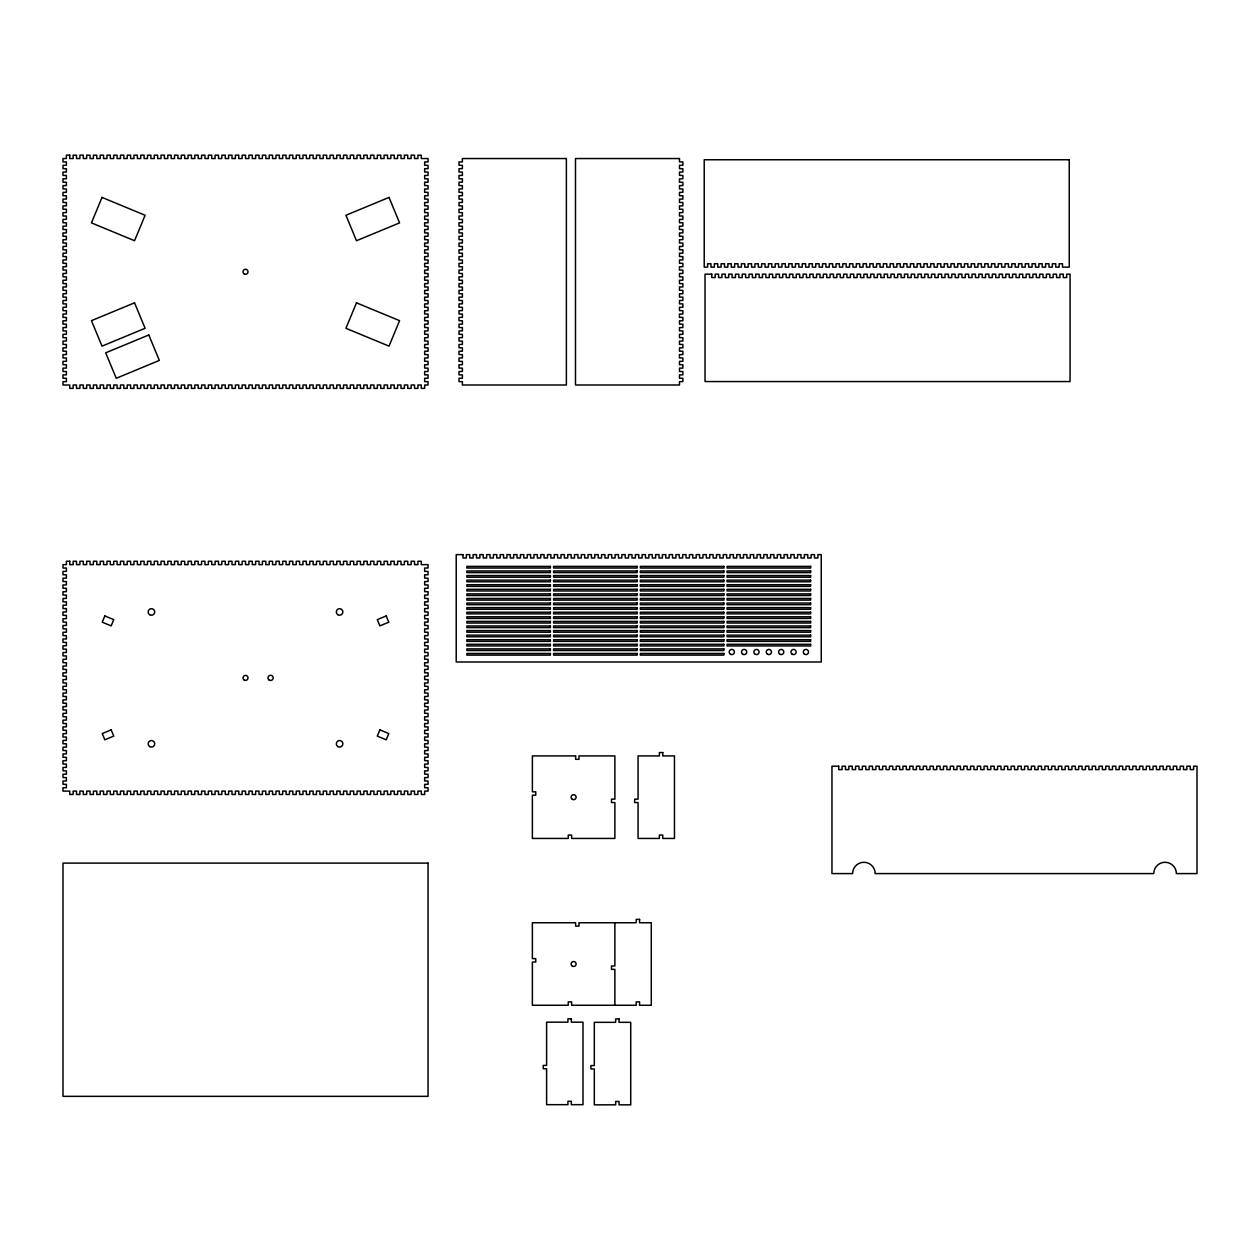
<?xml version="1.0" encoding="UTF-8"?>
<svg xmlns="http://www.w3.org/2000/svg" width="1260" height="1260" viewBox="0 0 1260 1260"><rect width="100%" height="100%" fill="white"/><g stroke="black" fill="none" stroke-linecap="round" stroke-linejoin="round"><path stroke-width="1.5" d="M614.88 922.745L614.88 965.979L611.494 965.979L611.494 969.365L614.88 969.365L614.88 1005.26M102.013 197.411L91.46 222.878L134.552 240.723L145.105 215.271L102.013 197.411M104.832 615.935L102.249 622.188L111.163 625.873L113.746 619.636L104.832 615.935M356.486 302.825L345.933 328.293L389.025 346.138L399.577 320.67L356.486 302.825M379.874 729.871L377.291 736.108L386.206 739.809L388.789 733.556L379.874 729.871M134.552 302.825L91.46 320.67L102.013 346.138L145.105 328.293L134.552 302.825M389.025 197.411L345.933 215.271L356.486 240.723L399.577 222.878L389.025 197.411M148.79 334.971L105.698 352.816L116.251 378.284L159.343 360.423L148.79 334.971M111.163 729.871L102.249 733.556L104.832 739.809L113.746 736.108L111.163 729.871M386.206 615.935L377.291 619.636L379.874 625.873L388.789 622.188L386.206 615.935M69.757 155.169L66.386 155.169L66.386 158.54L63 158.54L63 161.926L66.386 161.926L66.386 165.312L63 165.312L63 168.682L66.386 168.682L66.386 172.069L63 172.069L63 175.439L66.386 175.439L66.386 178.826L63 178.826L63 182.212L66.386 182.212L66.386 185.582L63 185.582L63 188.969L66.386 188.969L66.386 192.339L63 192.339L63 195.725L66.386 195.725L66.386 199.112L63 199.112L63 202.482L66.386 202.482L66.386 205.868L63 205.868L63 209.239L66.386 209.239L66.386 212.625L63 212.625L63 216.011L66.386 216.011L66.386 219.382L63 219.382L63 222.768L66.386 222.768L66.386 226.154L63 226.154L63 229.525L66.386 229.525L66.386 232.911L63 232.911L63 236.282L66.386 236.282L66.386 239.668L63 239.668L63 243.054L66.386 243.054L66.386 246.424L63 246.424L63 249.811L66.386 249.811L66.386 253.181L63 253.181L63 256.567L66.386 256.567L66.386 259.954L63 259.954L63 263.324L66.386 263.324L66.386 266.711L63 266.711L63 270.081L66.386 270.081L66.386 273.467L63 273.467L63 276.853L66.386 276.853L66.386 280.224L63 280.224L63 283.61L66.386 283.61L66.386 286.981L63 286.981L63 290.367L66.386 290.367L66.386 293.753L63 293.753L63 297.124L66.386 297.124L66.386 300.51L63 300.51L63 303.88L66.386 303.88L66.386 307.267L63 307.267L63 310.653L66.386 310.653L66.386 314.023L63 314.023L63 317.41L66.386 317.41L66.386 320.78L63 320.78L63 324.166L66.386 324.166L66.386 327.553L63 327.553L63 330.923L66.386 330.923L66.386 334.309L63 334.309L63 337.68L66.386 337.68L66.386 341.066L63 341.066L63 344.452L66.386 344.452L66.386 347.823L63 347.823L63 351.209L66.386 351.209L66.386 354.58L63 354.58L63 357.966L66.386 357.966L66.386 361.352L63 361.352L63 364.723L66.386 364.723L66.386 368.109L63 368.109L63 371.48L66.386 371.48L66.386 374.866L63 374.866L63 378.252L66.386 378.252L66.386 381.623L63 381.623L63 385.009L69.757 385.009L69.757 388.379L73.143 388.379L73.143 385.009L76.513 385.009L76.513 388.379L79.9 388.379L79.9 385.009L83.286 385.009L83.286 388.379L86.657 388.379L86.657 385.009L90.043 385.009L90.043 388.379L93.413 388.379L93.413 385.009L96.799 385.009L96.799 388.379L100.186 388.379L100.186 385.009L103.556 385.009L103.556 388.379L106.943 388.379L106.943 385.009L110.313 385.009L110.313 388.379L113.699 388.379L113.699 385.009L117.085 385.009L117.085 388.379L120.456 388.379L120.456 385.009L123.842 385.009L123.842 388.379L127.213 388.379L127.213 385.009L130.599 385.009L130.599 388.379L133.985 388.379L133.985 385.009L137.356 385.009L137.356 388.379L140.742 388.379L140.742 385.009L144.112 385.009L144.112 388.379L147.499 388.379L147.499 385.009L150.885 385.009L150.885 388.379L154.255 388.379L154.255 385.009L157.642 385.009L157.642 388.379L161.012 388.379L161.012 385.009L164.398 385.009L164.398 388.379L167.785 388.379L167.785 385.009L171.155 385.009L171.155 388.379L174.541 388.379L174.541 385.009L177.912 385.009L177.912 388.379L181.298 388.379L181.298 385.009L184.685 385.009L184.685 388.379L188.055 388.379L188.055 385.009L191.441 385.009L191.441 388.379L194.827 388.379L194.827 385.009L198.198 385.009L198.198 388.379L201.584 388.379L201.584 385.009L204.955 385.009L204.955 388.379L208.341 388.379L208.341 385.009L211.727 385.009L211.727 388.379L215.098 388.379L215.098 385.009L218.484 385.009L218.484 388.379L221.855 388.379L221.855 385.009L225.241 385.009L225.241 388.379L228.627 388.379L228.627 385.009L231.998 385.009L231.998 388.379L235.384 388.379L235.384 385.009L238.754 385.009L238.754 388.379L242.141 388.379L242.141 385.009L245.527 385.009L245.527 388.379L248.897 388.379L248.897 385.009L252.284 385.009L252.284 388.379L255.654 388.379L255.654 385.009L259.04 385.009L259.04 388.379L262.426 388.379L262.426 385.009L265.797 385.009L265.797 388.379L269.183 388.379L269.183 385.009L272.554 385.009L272.554 388.379L275.94 388.379L275.94 385.009L279.326 385.009L279.326 388.379L282.697 388.379L282.697 385.009L286.083 385.009L286.083 388.379L289.454 388.379L289.454 385.009L292.84 385.009L292.84 388.379L296.226 388.379L296.226 385.009L299.596 385.009L299.596 388.379L302.983 388.379L302.983 385.009L306.353 385.009L306.353 388.379L309.739 388.379L309.739 385.009L313.126 385.009L313.126 388.379L316.496 388.379L316.496 385.009L319.882 385.009L319.882 388.379L323.253 388.379L323.253 385.009L326.639 385.009L326.639 388.379L330.025 388.379L330.025 385.009L333.396 385.009L333.396 388.379L336.782 388.379L336.782 385.009L340.153 385.009L340.153 388.379L343.539 388.379L343.539 385.009L346.925 385.009L346.925 388.379L350.296 388.379L350.296 385.009L353.682 385.009L353.682 388.379L357.052 388.379L357.052 385.009L360.439 385.009L360.439 388.379L363.825 388.379L363.825 385.009L367.195 385.009L367.195 388.379L370.582 388.379L370.582 385.009L373.952 385.009L373.952 388.379L377.339 388.379L377.339 385.009L380.725 385.009L380.725 388.379L384.095 388.379L384.095 385.009L387.481 385.009L387.481 388.379L390.852 388.379L390.852 385.009L394.238 385.009L394.238 388.379L397.625 388.379L397.625 385.009L400.995 385.009L400.995 388.379L404.381 388.379L404.381 385.009L407.752 385.009L407.752 388.379L411.138 388.379L411.138 385.009L414.524 385.009L414.524 388.379L417.895 388.379L417.895 385.009L421.281 385.009L421.281 388.379L424.667 388.379L424.667 385.009L428.038 385.009L428.038 381.623L424.667 381.623L424.667 378.252L428.038 378.252L428.038 374.866L424.667 374.866L424.667 371.48L428.038 371.48L428.038 368.109L424.667 368.109L424.667 364.723L428.038 364.723L428.038 361.352L424.667 361.352L424.667 357.966L428.038 357.966L428.038 354.58L424.667 354.58L424.667 351.209L428.038 351.209L428.038 347.823L424.667 347.823L424.667 344.452L428.038 344.452L428.038 341.066L424.667 341.066L424.667 337.68L428.038 337.68L428.038 334.309L424.667 334.309L424.667 330.923L428.038 330.923L428.038 327.553L424.667 327.553L424.667 324.166L428.038 324.166L428.038 320.78L424.667 320.78L424.667 317.41L428.038 317.41L428.038 314.023L424.667 314.023L424.667 310.653L428.038 310.653L428.038 307.267L424.667 307.267L424.667 303.88L428.038 303.88L428.038 300.51L424.667 300.51L424.667 297.124L428.038 297.124L428.038 293.753L424.667 293.753L424.667 290.367L428.038 290.367L428.038 286.981L424.667 286.981L424.667 283.61L428.038 283.61L428.038 280.224L424.667 280.224L424.667 276.853L428.038 276.853L428.038 273.467L424.667 273.467L424.667 270.081L428.038 270.081L428.038 266.711L424.667 266.711L424.667 263.324L428.038 263.324L428.038 259.954L424.667 259.954L424.667 256.567L428.038 256.567L428.038 253.181L424.667 253.181L424.667 249.811L428.038 249.811L428.038 246.424L424.667 246.424L424.667 243.054L428.038 243.054L428.038 239.668L424.667 239.668L424.667 236.282L428.038 236.282L428.038 232.911L424.667 232.911L424.667 229.525L428.038 229.525L428.038 226.154L424.667 226.154L424.667 222.768L428.038 222.768L428.038 219.382L424.667 219.382L424.667 216.011L428.038 216.011L428.038 212.625L424.667 212.625L424.667 209.239L428.038 209.239L428.038 205.868L424.667 205.868L424.667 202.482L428.038 202.482L428.038 199.112L424.667 199.112L424.667 195.725L428.038 195.725L428.038 192.339L424.667 192.339L424.667 188.969L428.038 188.969L428.038 185.582L424.667 185.582L424.667 182.212L428.038 182.212L428.038 178.826L424.667 178.826L424.667 175.439L428.038 175.439L428.038 172.069L424.667 172.069L424.667 168.682L428.038 168.682L428.038 165.312L424.667 165.312L424.667 161.926L428.038 161.926L428.038 158.54L421.281 158.54L421.281 155.169L417.895 155.169L417.895 158.54L414.524 158.54L414.524 155.169L411.138 155.169L411.138 158.54L407.752 158.54L407.752 155.169L404.381 155.169L404.381 158.54L400.995 158.54L400.995 155.169L397.625 155.169L397.625 158.54L394.238 158.54L394.238 155.169L390.852 155.169L390.852 158.54L387.481 158.54L387.481 155.169L384.095 155.169L384.095 158.54L380.725 158.54L380.725 155.169L377.339 155.169L377.339 158.54L373.952 158.54L373.952 155.169L370.582 155.169L370.582 158.54L367.195 158.54L367.195 155.169L363.825 155.169L363.825 158.54L360.439 158.54L360.439 155.169L357.052 155.169L357.052 158.54L353.682 158.54L353.682 155.169L350.296 155.169L350.296 158.54L346.925 158.54L346.925 155.169L343.539 155.169L343.539 158.54L340.153 158.54L340.153 155.169L336.782 155.169L336.782 158.54L333.396 158.54L333.396 155.169L330.025 155.169L330.025 158.54L326.639 158.54L326.639 155.169L323.253 155.169L323.253 158.54L319.882 158.54L319.882 155.169L316.496 155.169L316.496 158.54L313.126 158.54L313.126 155.169L309.739 155.169L309.739 158.54L306.353 158.54L306.353 155.169L302.983 155.169L302.983 158.54L299.596 158.54L299.596 155.169L296.226 155.169L296.226 158.54L292.84 158.54L292.84 155.169L289.454 155.169L289.454 158.54L286.083 158.54L286.083 155.169L282.697 155.169L282.697 158.54L279.326 158.54L279.326 155.169L275.94 155.169L275.94 158.54L272.554 158.54L272.554 155.169L269.183 155.169L269.183 158.54L265.797 158.54L265.797 155.169L262.426 155.169L262.426 158.54L259.04 158.54L259.04 155.169L255.654 155.169L255.654 158.54L252.284 158.54L252.284 155.169L248.897 155.169L248.897 158.54L245.527 158.54L245.527 155.169L242.141 155.169L242.141 158.54L238.754 158.54L238.754 155.169L235.384 155.169L235.384 158.54L231.998 158.54L231.998 155.169L228.627 155.169L228.627 158.54L225.241 158.54L225.241 155.169L221.855 155.169L221.855 158.54L218.484 158.54L218.484 155.169L215.098 155.169L215.098 158.54L211.727 158.54L211.727 155.169L208.341 155.169L208.341 158.54L204.955 158.54L204.955 155.169L201.584 155.169L201.584 158.54L198.198 158.54L198.198 155.169L194.827 155.169L194.827 158.54L191.441 158.54L191.441 155.169L188.055 155.169L188.055 158.54L184.685 158.54L184.685 155.169L181.298 155.169L181.298 158.54L177.912 158.54L177.912 155.169L174.541 155.169L174.541 158.54L171.155 158.54L171.155 155.169L167.785 155.169L167.785 158.54L164.398 158.54L164.398 155.169L161.012 155.169L161.012 158.54L157.642 158.54L157.642 155.169L154.255 155.169L154.255 158.54L150.885 158.54L150.885 155.169L147.499 155.169L147.499 158.54L144.112 158.54L144.112 155.169L140.742 155.169L140.742 158.54L137.356 158.54L137.356 155.169L133.985 155.169L133.985 158.54L130.599 158.54L130.599 155.169L127.213 155.169L127.213 158.54L123.842 158.54L123.842 155.169L120.456 155.169L120.456 158.54L117.085 158.54L117.085 155.169L113.699 155.169L113.699 158.54L110.313 158.54L110.313 155.169L106.943 155.169L106.943 158.54L103.556 158.54L103.556 155.169L100.186 155.169L100.186 158.54L96.799 158.54L96.799 155.169L93.413 155.169L93.413 158.54L90.043 158.54L90.043 155.169L86.657 155.169L86.657 158.54L83.286 158.54L83.286 155.169L79.9 155.169L79.9 158.54L76.513 158.54L76.513 155.169L73.143 155.169L73.143 158.54L69.757 158.54L69.757 155.169M566.386 158.54L462.388 158.54L462.388 161.926L459.002 161.926L459.002 165.312L462.388 165.312L462.388 168.682L459.002 168.682L459.002 172.069L462.388 172.069L462.388 175.439L459.002 175.439L459.002 178.826L462.388 178.826L462.388 182.212L459.002 182.212L459.002 185.582L462.388 185.582L462.388 188.969L459.002 188.969L459.002 192.339L462.388 192.339L462.388 195.725L459.002 195.725L459.002 199.112L462.388 199.112L462.388 202.482L459.002 202.482L459.002 205.868L462.388 205.868L462.388 209.239L459.002 209.239L459.002 212.625L462.388 212.625L462.388 216.011L459.002 216.011L459.002 219.382L462.388 219.382L462.388 222.768L459.002 222.768L459.002 226.154L462.388 226.154L462.388 229.525L459.002 229.525L459.002 232.911L462.388 232.911L462.388 236.282L459.002 236.282L459.002 239.668L462.388 239.668L462.388 243.054L459.002 243.054L459.002 246.424L462.388 246.424L462.388 249.811L459.002 249.811L459.002 253.181L462.388 253.181L462.388 256.567L459.002 256.567L459.002 259.954L462.388 259.954L462.388 263.324L459.002 263.324L459.002 266.711L462.388 266.711L462.388 270.081L459.002 270.081L459.002 273.467L462.388 273.467L462.388 276.853L459.002 276.853L459.002 280.224L462.388 280.224L462.388 283.61L459.002 283.61L459.002 286.981L462.388 286.981L462.388 290.367L459.002 290.367L459.002 293.753L462.388 293.753L462.388 297.124L459.002 297.124L459.002 300.51L462.388 300.51L462.388 303.88L459.002 303.88L459.002 307.267L462.388 307.267L462.388 310.653L459.002 310.653L459.002 314.023L462.388 314.023L462.388 317.41L459.002 317.41L459.002 320.78L462.388 320.78L462.388 324.166L459.002 324.166L459.002 327.553L462.388 327.553L462.388 330.923L459.002 330.923L459.002 334.309L462.388 334.309L462.388 337.68L459.002 337.68L459.002 341.066L462.388 341.066L462.388 344.452L459.002 344.452L459.002 347.823L462.388 347.823L462.388 351.209L459.002 351.209L459.002 354.58L462.388 354.58L462.388 357.966L459.002 357.966L459.002 361.352L462.388 361.352L462.388 364.723L459.002 364.723L459.002 368.109L462.388 368.109L462.388 371.48L459.002 371.48L459.002 374.866L462.388 374.866L462.388 378.252L459.002 378.252L459.002 381.623L462.388 381.623L462.388 385.009L566.386 385.009L566.386 158.54M679.486 158.54L575.489 158.54L575.489 385.009L679.486 385.009L679.486 381.623L682.873 381.623L682.873 378.252L679.486 378.252L679.486 374.866L682.873 374.866L682.873 371.48L679.486 371.48L679.486 368.109L682.873 368.109L682.873 364.723L679.486 364.723L679.486 361.352L682.873 361.352L682.873 357.966L679.486 357.966L679.486 354.58L682.873 354.58L682.873 351.209L679.486 351.209L679.486 347.823L682.873 347.823L682.873 344.452L679.486 344.452L679.486 341.066L682.873 341.066L682.873 337.68L679.486 337.68L679.486 334.309L682.873 334.309L682.873 330.923L679.486 330.923L679.486 327.553L682.873 327.553L682.873 324.166L679.486 324.166L679.486 320.78L682.873 320.78L682.873 317.41L679.486 317.41L679.486 314.023L682.873 314.023L682.873 310.653L679.486 310.653L679.486 307.267L682.873 307.267L682.873 303.88L679.486 303.88L679.486 300.51L682.873 300.51L682.873 297.124L679.486 297.124L679.486 293.753L682.873 293.753L682.873 290.367L679.486 290.367L679.486 286.981L682.873 286.981L682.873 283.61L679.486 283.61L679.486 280.224L682.873 280.224L682.873 276.853L679.486 276.853L679.486 273.467L682.873 273.467L682.873 270.081L679.486 270.081L679.486 266.711L682.873 266.711L682.873 263.324L679.486 263.324L679.486 259.954L682.873 259.954L682.873 256.567L679.486 256.567L679.486 253.181L682.873 253.181L682.873 249.811L679.486 249.811L679.486 246.424L682.873 246.424L682.873 243.054L679.486 243.054L679.486 239.668L682.873 239.668L682.873 236.282L679.486 236.282L679.486 232.911L682.873 232.911L682.873 229.525L679.486 229.525L679.486 226.154L682.873 226.154L682.873 222.768L679.486 222.768L679.486 219.382L682.873 219.382L682.873 216.011L679.486 216.011L679.486 212.625L682.873 212.625L682.873 209.239L679.486 209.239L679.486 205.868L682.873 205.868L682.873 202.482L679.486 202.482L679.486 199.112L682.873 199.112L682.873 195.725L679.486 195.725L679.486 192.339L682.873 192.339L682.873 188.969L679.486 188.969L679.486 185.582L682.873 185.582L682.873 182.212L679.486 182.212L679.486 178.826L682.873 178.826L682.873 175.439L679.486 175.439L679.486 172.069L682.873 172.069L682.873 168.682L679.486 168.682L679.486 165.312L682.873 165.312L682.873 161.926L679.486 161.926L679.486 158.54M1069.252 159.752L704.214 159.752L704.214 267.136L707.6 267.136L707.6 263.75L710.971 263.75L710.971 267.136L714.357 267.136L714.357 263.75L717.743 263.75L717.743 267.136L721.114 267.136L721.114 263.75L724.5 263.75L724.5 267.136L727.87 267.136L727.87 263.75L731.257 263.75L731.257 267.136L734.643 267.136L734.643 263.75L738.013 263.75L738.013 267.136L741.4 267.136L741.4 263.75L744.77 263.75L744.77 267.136L748.156 267.136L748.156 263.75L751.543 263.75L751.543 267.136L754.913 267.136L754.913 263.75L758.299 263.75L758.299 267.136L761.67 267.136L761.67 263.75L765.056 263.75L765.056 267.136L768.442 267.136L768.442 263.75L771.813 263.75L771.813 267.136L775.199 267.136L775.199 263.75L778.57 263.75L778.57 267.136L781.956 267.136L781.956 263.75L785.342 263.75L785.342 267.136L788.713 267.136L788.713 263.75L792.099 263.75L792.099 267.136L795.469 267.136L795.469 263.75L798.856 263.75L798.856 267.136L802.242 267.136L802.242 263.75L805.612 263.75L805.612 267.136L808.999 267.136L808.999 263.75L812.369 263.75L812.369 267.136L815.756 267.136L815.756 263.75L819.142 263.75L819.142 267.136L822.512 267.136L822.512 263.75L825.899 263.75L825.899 267.136L829.285 267.136L829.285 263.75L832.655 263.75L832.655 267.136L836.042 267.136L836.042 263.75L839.412 263.75L839.412 267.136L842.798 267.136L842.798 263.75L846.184 263.75L846.184 267.136L849.555 267.136L849.555 263.75L852.941 263.75L852.941 267.136L856.312 267.136L856.312 263.75L859.698 263.75L859.698 267.136L863.084 267.136L863.084 263.75L866.455 263.75L866.455 267.136L869.841 267.136L869.841 263.75L873.211 263.75L873.211 267.136L876.598 267.136L876.598 263.75L879.984 263.75L879.984 267.136L883.355 267.136L883.355 263.75L886.741 263.75L886.741 267.136L890.111 267.136L890.111 263.75L893.497 263.75L893.497 267.136L896.884 267.136L896.884 263.75L900.254 263.75L900.254 267.136L903.64 267.136L903.64 263.75L907.011 263.75L907.011 267.136L910.397 267.136L910.397 263.75L913.783 263.75L913.783 267.136L917.154 267.136L917.154 263.75L920.54 263.75L920.54 267.136L923.911 267.136L923.911 263.75L927.297 263.75L927.297 267.136L930.683 267.136L930.683 263.75L934.054 263.75L934.054 267.136L937.44 267.136L937.44 263.75L940.811 263.75L940.811 267.136L944.197 267.136L944.197 263.75L947.583 263.75L947.583 267.136L950.953 267.136L950.953 263.75L954.34 263.75L954.34 267.136L957.71 267.136L957.71 263.75L961.096 263.75L961.096 267.136L964.483 267.136L964.483 263.75L967.853 263.75L967.853 267.136L971.239 267.136L971.239 263.75L974.61 263.75L974.61 267.136L977.996 267.136L977.996 263.75L981.383 263.75L981.383 267.136L984.753 267.136L984.753 263.75L988.139 263.75L988.139 267.136L991.51 267.136L991.51 263.75L994.896 263.75L994.896 267.136L998.282 267.136L998.282 263.75L1001.653 263.75L1001.653 267.136L1005.039 267.136L1005.039 263.75L1008.409 263.75L1008.409 267.136L1011.796 267.136L1011.796 263.75L1015.182 263.75L1015.182 267.136L1018.553 267.136L1018.553 263.75L1021.939 263.75L1021.939 267.136L1025.309 267.136L1025.309 263.75L1028.696 263.75L1028.696 267.136L1032.082 267.136L1032.082 263.75L1035.452 263.75L1035.452 267.136L1038.839 267.136L1038.839 263.75L1042.209 263.75L1042.209 267.136L1045.595 267.136L1045.595 263.75L1048.981 263.75L1048.981 267.136L1052.352 267.136L1052.352 263.75L1055.738 263.75L1055.738 267.136L1059.109 267.136L1059.109 263.75L1062.495 263.75L1062.495 267.136L1069.252 267.136L1069.252 159.752M711.79 274.176L705.033 274.176L705.033 381.559L1070.071 381.559L1070.071 274.176L1066.7 274.176L1066.7 277.562L1063.314 277.562L1063.314 274.176L1059.928 274.176L1059.928 277.562L1056.557 277.562L1056.557 274.176L1053.171 274.176L1053.171 277.562L1049.8 277.562L1049.8 274.176L1046.414 274.176L1046.414 277.562L1043.028 277.562L1043.028 274.176L1039.658 274.176L1039.658 277.562L1036.271 277.562L1036.271 274.176L1032.901 274.176L1032.901 277.562L1029.514 277.562L1029.514 274.176L1026.128 274.176L1026.128 277.562L1022.758 277.562L1022.758 274.176L1019.371 274.176L1019.371 277.562L1016.001 277.562L1016.001 274.176L1012.615 274.176L1012.615 277.562L1009.228 277.562L1009.228 274.176L1005.858 274.176L1005.858 277.562L1002.472 277.562L1002.472 274.176L999.101 274.176L999.101 277.562L995.715 277.562L995.715 274.176L992.329 274.176L992.329 277.562L988.958 277.562L988.958 274.176L985.572 274.176L985.572 277.562L982.202 277.562L982.202 274.176L978.815 274.176L978.815 277.562L975.429 277.562L975.429 274.176L972.058 274.176L972.058 277.562L968.672 277.562L968.672 274.176L965.302 274.176L965.302 277.562L961.915 277.562L961.915 274.176L958.529 274.176L958.529 277.562L955.159 277.562L955.159 274.176L951.772 274.176L951.772 277.562L948.402 277.562L948.402 274.176L945.016 274.176L945.016 277.562L941.63 277.562L941.63 274.176L938.259 274.176L938.259 277.562L934.873 277.562L934.873 274.176L931.502 274.176L931.502 277.562L928.116 277.562L928.116 274.176L924.73 274.176L924.73 277.562L921.359 277.562L921.359 274.176L917.973 274.176L917.973 277.562L914.603 277.562L914.603 274.176L911.216 274.176L911.216 277.562L907.83 277.562L907.83 274.176L904.459 274.176L904.459 277.562L901.073 277.562L901.073 274.176L897.703 274.176L897.703 277.562L894.317 277.562L894.317 274.176L890.93 274.176L890.93 277.562L887.56 277.562L887.56 274.176L884.173 274.176L884.173 277.562L880.803 277.562L880.803 274.176L877.417 274.176L877.417 277.562L874.031 277.562L874.031 274.176L870.66 274.176L870.66 277.562L867.274 277.562L867.274 274.176L863.887 274.176L863.887 277.562L860.517 277.562L860.517 274.176L857.131 274.176L857.131 277.562L853.76 277.562L853.76 274.176L850.374 274.176L850.374 277.562L846.988 277.562L846.988 274.176L843.617 274.176L843.617 277.562L840.231 277.562L840.231 274.176L836.861 274.176L836.861 277.562L833.474 277.562L833.474 274.176L830.088 274.176L830.088 277.562L826.717 277.562L826.717 274.176L823.331 274.176L823.331 277.562L819.961 277.562L819.961 274.176L816.575 274.176L816.575 277.562L813.188 277.562L813.188 274.176L809.818 274.176L809.818 277.562L806.431 277.562L806.431 274.176L803.061 274.176L803.061 277.562L799.675 277.562L799.675 274.176L796.288 274.176L796.288 277.562L792.918 277.562L792.918 274.176L789.532 274.176L789.532 277.562L786.161 277.562L786.161 274.176L782.775 274.176L782.775 277.562L779.389 277.562L779.389 274.176L776.018 274.176L776.018 277.562L772.632 277.562L772.632 274.176L769.261 274.176L769.261 277.562L765.875 277.562L765.875 274.176L762.489 274.176L762.489 277.562L759.119 277.562L759.119 274.176L755.732 274.176L755.732 277.562L752.362 277.562L752.362 274.176L748.976 274.176L748.976 277.562L745.589 277.562L745.589 274.176L742.219 274.176L742.219 277.562L738.832 277.562L738.832 274.176L735.462 274.176L735.462 277.562L732.076 277.562L732.076 274.176L728.69 274.176L728.69 277.562L725.319 277.562L725.319 274.176L721.933 274.176L721.933 277.562L718.562 277.562L718.562 274.176L715.176 274.176L715.176 277.562L711.79 277.562L711.79 274.176M462.971 554.62L456.215 554.62L456.215 661.988L821.252 661.988L821.252 554.62L817.882 554.62L817.882 557.991L814.495 557.991L814.495 554.62L811.125 554.62L811.125 557.991L807.739 557.991L807.739 554.62L804.352 554.62L804.352 557.991L800.982 557.991L800.982 554.62L797.596 554.62L797.596 557.991L794.225 557.991L794.225 554.62L790.839 554.62L790.839 557.991L787.453 557.991L787.453 554.62L784.082 554.62L784.082 557.991L780.696 557.991L780.696 554.62L777.326 554.62L777.326 557.991L773.939 557.991L773.939 554.62L770.553 554.62L770.553 557.991L767.183 557.991L767.183 554.62L763.796 554.62L763.796 557.991L760.426 557.991L760.426 554.62L757.039 554.62L757.039 557.991L753.653 557.991L753.653 554.62L750.283 554.62L750.283 557.991L746.897 557.991L746.897 554.62L743.51 554.62L743.51 557.991L740.14 557.991L740.14 554.62L736.753 554.62L736.753 557.991L733.383 557.991L733.383 554.62L729.997 554.62L729.997 557.991L726.61 557.991L726.61 554.62L723.24 554.62L723.24 557.991L719.854 557.991L719.854 554.62L716.483 554.62L716.483 557.991L713.097 557.991L713.097 554.62L709.711 554.62L709.711 557.991L706.34 557.991L706.34 554.62L702.954 554.62L702.954 557.991L699.583 557.991L699.583 554.62L696.197 554.62L696.197 557.991L692.811 557.991L692.811 554.62L689.441 554.62L689.441 557.991L686.054 557.991L686.054 554.62L682.684 554.62L682.684 557.991L679.298 557.991L679.298 554.62L675.911 554.62L675.911 557.991L672.541 557.991L672.541 554.62L669.154 554.62L669.154 557.991L665.784 557.991L665.784 554.62L662.398 554.62L662.398 557.991L659.011 557.991L659.011 554.62L655.641 554.62L655.641 557.991L652.255 557.991L652.255 554.62L648.884 554.62L648.884 557.991L645.498 557.991L645.498 554.62L642.112 554.62L642.112 557.991L638.741 557.991L638.741 554.62L635.355 554.62L635.355 557.991L631.984 557.991L631.984 554.62L628.598 554.62L628.598 557.991L625.212 557.991L625.212 554.62L621.841 554.62L621.841 557.991L618.455 557.991L618.455 554.62L615.085 554.62L615.085 557.991L611.698 557.991L611.698 554.62L608.312 554.62L608.312 557.991L604.942 557.991L604.942 554.62L601.555 554.62L601.555 557.991L598.185 557.991L598.185 554.62L594.799 554.62L594.799 557.991L591.413 557.991L591.413 554.62L588.042 554.62L588.042 557.991L584.656 557.991L584.656 554.62L581.285 554.62L581.285 557.991L577.899 557.991L577.899 554.62L574.513 554.62L574.513 557.991L571.142 557.991L571.142 554.62L567.756 554.62L567.756 557.991L564.385 557.991L564.385 554.62L560.999 554.62L560.999 557.991L557.613 557.991L557.613 554.62L554.242 554.62L554.242 557.991L550.856 557.991L550.856 554.62L547.486 554.62L547.486 557.991L544.099 557.991L544.099 554.62L540.713 554.62L540.713 557.991L537.343 557.991L537.343 554.62L533.957 554.62L533.957 557.991L530.586 557.991L530.586 554.62L527.2 554.62L527.2 557.991L523.813 557.991L523.813 554.62L520.443 554.62L520.443 557.991L517.057 557.991L517.057 554.62L513.67 554.62L513.67 557.991L510.3 557.991L510.3 554.62L506.914 554.62L506.914 557.991L503.543 557.991L503.543 554.62L500.157 554.62L500.157 557.991L496.771 557.991L496.771 554.62L493.4 554.62L493.4 557.991L490.014 557.991L490.014 554.62L486.644 554.62L486.644 557.991L483.257 557.991L483.257 554.62L479.871 554.62L479.871 557.991L476.501 557.991L476.501 554.62L473.114 554.62L473.114 557.991L469.744 557.991L469.744 554.62L466.358 554.62L466.358 557.991L462.971 557.991L462.971 554.62M69.757 561.267L66.386 561.267L66.386 564.637L63 564.637L63 568.024L66.386 568.024L66.386 571.394L63 571.394L63 574.78L66.386 574.78L66.386 578.167L63 578.167L63 581.537L66.386 581.537L66.386 584.923L63 584.923L63 588.294L66.386 588.294L66.386 591.68L63 591.68L63 595.067L66.386 595.067L66.386 598.437L63 598.437L63 601.823L66.386 601.823L66.386 605.209L63 605.209L63 608.58L66.386 608.58L66.386 611.966L63 611.966L63 615.337L66.386 615.337L66.386 618.723L63 618.723L63 622.109L66.386 622.109L66.386 625.48L63 625.48L63 628.866L66.386 628.866L66.386 632.236L63 632.236L63 635.623L66.386 635.623L66.386 639.009L63 639.009L63 642.38L66.386 642.38L66.386 645.766L63 645.766L63 649.136L66.386 649.136L66.386 652.523L63 652.523L63 655.909L66.386 655.909L66.386 659.279L63 659.279L63 662.665L66.386 662.665L66.386 666.036L63 666.036L63 669.422L66.386 669.422L66.386 672.808L63 672.808L63 676.179L66.386 676.179L66.386 679.565L63 679.565L63 682.936L66.386 682.936L66.386 686.322L63 686.322L63 689.708L66.386 689.708L66.386 693.079L63 693.079L63 696.465L66.386 696.465L66.386 699.835L63 699.835L63 703.222L66.386 703.222L66.386 706.608L63 706.608L63 709.978L66.386 709.978L66.386 713.365L63 713.365L63 716.735L66.386 716.735L66.386 720.121L63 720.121L63 723.508L66.386 723.508L66.386 726.878L63 726.878L63 730.264L66.386 730.264L66.386 733.635L63 733.635L63 737.021L66.386 737.021L66.386 740.408L63 740.408L63 743.778L66.386 743.778L66.386 747.164L63 747.164L63 750.535L66.386 750.535L66.386 753.921L63 753.921L63 757.307L66.386 757.307L66.386 760.678L63 760.678L63 764.064L66.386 764.064L66.386 767.434L63 767.434L63 770.821L66.386 770.821L66.386 774.207L63 774.207L63 777.577L66.386 777.577L66.386 780.964L63 780.964L63 784.334L66.386 784.334L66.386 787.72L63 787.72L63 791.107L69.757 791.107L69.757 794.477L73.143 794.477L73.143 791.107L76.513 791.107L76.513 794.477L79.9 794.477L79.9 791.107L83.286 791.107L83.286 794.477L86.657 794.477L86.657 791.107L90.043 791.107L90.043 794.477L93.413 794.477L93.413 791.107L96.799 791.107L96.799 794.477L100.186 794.477L100.186 791.107L103.556 791.107L103.556 794.477L106.943 794.477L106.943 791.107L110.313 791.107L110.313 794.477L113.699 794.477L113.699 791.107L117.085 791.107L117.085 794.477L120.456 794.477L120.456 791.107L123.842 791.107L123.842 794.477L127.213 794.477L127.213 791.107L130.599 791.107L130.599 794.477L133.985 794.477L133.985 791.107L137.356 791.107L137.356 794.477L140.742 794.477L140.742 791.107L144.112 791.107L144.112 794.477L147.499 794.477L147.499 791.107L150.885 791.107L150.885 794.477L154.255 794.477L154.255 791.107L157.642 791.107L157.642 794.477L161.012 794.477L161.012 791.107L164.398 791.107L164.398 794.477L167.785 794.477L167.785 791.107L171.155 791.107L171.155 794.477L174.541 794.477L174.541 791.107L177.912 791.107L177.912 794.477L181.298 794.477L181.298 791.107L184.685 791.107L184.685 794.477L188.055 794.477L188.055 791.107L191.441 791.107L191.441 794.477L194.827 794.477L194.827 791.107L198.198 791.107L198.198 794.477L201.584 794.477L201.584 791.107L204.955 791.107L204.955 794.477L208.341 794.477L208.341 791.107L211.727 791.107L211.727 794.477L215.098 794.477L215.098 791.107L218.484 791.107L218.484 794.477L221.855 794.477L221.855 791.107L225.241 791.107L225.241 794.477L228.627 794.477L228.627 791.107L231.998 791.107L231.998 794.477L235.384 794.477L235.384 791.107L238.754 791.107L238.754 794.477L242.141 794.477L242.141 791.107L245.527 791.107L245.527 794.477L248.897 794.477L248.897 791.107L252.284 791.107L252.284 794.477L255.654 794.477L255.654 791.107L259.04 791.107L259.04 794.477L262.426 794.477L262.426 791.107L265.797 791.107L265.797 794.477L269.183 794.477L269.183 791.107L272.554 791.107L272.554 794.477L275.94 794.477L275.94 791.107L279.326 791.107L279.326 794.477L282.697 794.477L282.697 791.107L286.083 791.107L286.083 794.477L289.454 794.477L289.454 791.107L292.84 791.107L292.84 794.477L296.226 794.477L296.226 791.107L299.596 791.107L299.596 794.477L302.983 794.477L302.983 791.107L306.353 791.107L306.353 794.477L309.739 794.477L309.739 791.107L313.126 791.107L313.126 794.477L316.496 794.477L316.496 791.107L319.882 791.107L319.882 794.477L323.253 794.477L323.253 791.107L326.639 791.107L326.639 794.477L330.025 794.477L330.025 791.107L333.396 791.107L333.396 794.477L336.782 794.477L336.782 791.107L340.153 791.107L340.153 794.477L343.539 794.477L343.539 791.107L346.925 791.107L346.925 794.477L350.296 794.477L350.296 791.107L353.682 791.107L353.682 794.477L357.052 794.477L357.052 791.107L360.439 791.107L360.439 794.477L363.825 794.477L363.825 791.107L367.195 791.107L367.195 794.477L370.582 794.477L370.582 791.107L373.952 791.107L373.952 794.477L377.339 794.477L377.339 791.107L380.725 791.107L380.725 794.477L384.095 794.477L384.095 791.107L387.481 791.107L387.481 794.477L390.852 794.477L390.852 791.107L394.238 791.107L394.238 794.477L397.625 794.477L397.625 791.107L400.995 791.107L400.995 794.477L404.381 794.477L404.381 791.107L407.752 791.107L407.752 794.477L411.138 794.477L411.138 791.107L414.524 791.107L414.524 794.477L417.895 794.477L417.895 791.107L421.281 791.107L421.281 794.477L424.667 794.477L424.667 791.107L428.038 791.107L428.038 787.72L424.667 787.72L424.667 784.334L428.038 784.334L428.038 780.964L424.667 780.964L424.667 777.577L428.038 777.577L428.038 774.207L424.667 774.207L424.667 770.821L428.038 770.821L428.038 767.434L424.667 767.434L424.667 764.064L428.038 764.064L428.038 760.678L424.667 760.678L424.667 757.307L428.038 757.307L428.038 753.921L424.667 753.921L424.667 750.535L428.038 750.535L428.038 747.164L424.667 747.164L424.667 743.778L428.038 743.778L428.038 740.408L424.667 740.408L424.667 737.021L428.038 737.021L428.038 733.635L424.667 733.635L424.667 730.264L428.038 730.264L428.038 726.878L424.667 726.878L424.667 723.508L428.038 723.508L428.038 720.121L424.667 720.121L424.667 716.735L428.038 716.735L428.038 713.365L424.667 713.365L424.667 709.978L428.038 709.978L428.038 706.608L424.667 706.608L424.667 703.222L428.038 703.222L428.038 699.835L424.667 699.835L424.667 696.465L428.038 696.465L428.038 693.079L424.667 693.079L424.667 689.708L428.038 689.708L428.038 686.322L424.667 686.322L424.667 682.936L428.038 682.936L428.038 679.565L424.667 679.565L424.667 676.179L428.038 676.179L428.038 672.808L424.667 672.808L424.667 669.422L428.038 669.422L428.038 666.036L424.667 666.036L424.667 662.665L428.038 662.665L428.038 659.279L424.667 659.279L424.667 655.909L428.038 655.909L428.038 652.523L424.667 652.523L424.667 649.136L428.038 649.136L428.038 645.766L424.667 645.766L424.667 642.38L428.038 642.38L428.038 639.009L424.667 639.009L424.667 635.623L428.038 635.623L428.038 632.236L424.667 632.236L424.667 628.866L428.038 628.866L428.038 625.48L424.667 625.48L424.667 622.109L428.038 622.109L428.038 618.723L424.667 618.723L424.667 615.337L428.038 615.337L428.038 611.966L424.667 611.966L424.667 608.58L428.038 608.58L428.038 605.209L424.667 605.209L424.667 601.823L428.038 601.823L428.038 598.437L424.667 598.437L424.667 595.067L428.038 595.067L428.038 591.68L424.667 591.68L424.667 588.294L428.038 588.294L428.038 584.923L424.667 584.923L424.667 581.537L428.038 581.537L428.038 578.167L424.667 578.167L424.667 574.78L428.038 574.78L428.038 571.394L424.667 571.394L424.667 568.024L428.038 568.024L428.038 564.637L421.281 564.637L421.281 561.267L417.895 561.267L417.895 564.637L414.524 564.637L414.524 561.267L411.138 561.267L411.138 564.637L407.752 564.637L407.752 561.267L404.381 561.267L404.381 564.637L400.995 564.637L400.995 561.267L397.625 561.267L397.625 564.637L394.238 564.637L394.238 561.267L390.852 561.267L390.852 564.637L387.481 564.637L387.481 561.267L384.095 561.267L384.095 564.637L380.725 564.637L380.725 561.267L377.339 561.267L377.339 564.637L373.952 564.637L373.952 561.267L370.582 561.267L370.582 564.637L367.195 564.637L367.195 561.267L363.825 561.267L363.825 564.637L360.439 564.637L360.439 561.267L357.052 561.267L357.052 564.637L353.682 564.637L353.682 561.267L350.296 561.267L350.296 564.637L346.925 564.637L346.925 561.267L343.539 561.267L343.539 564.637L340.153 564.637L340.153 561.267L336.782 561.267L336.782 564.637L333.396 564.637L333.396 561.267L330.025 561.267L330.025 564.637L326.639 564.637L326.639 561.267L323.253 561.267L323.253 564.637L319.882 564.637L319.882 561.267L316.496 561.267L316.496 564.637L313.126 564.637L313.126 561.267L309.739 561.267L309.739 564.637L306.353 564.637L306.353 561.267L302.983 561.267L302.983 564.637L299.596 564.637L299.596 561.267L296.226 561.267L296.226 564.637L292.84 564.637L292.84 561.267L289.454 561.267L289.454 564.637L286.083 564.637L286.083 561.267L282.697 561.267L282.697 564.637L279.326 564.637L279.326 561.267L275.94 561.267L275.94 564.637L272.554 564.637L272.554 561.267L269.183 561.267L269.183 564.637L265.797 564.637L265.797 561.267L262.426 561.267L262.426 564.637L259.04 564.637L259.04 561.267L255.654 561.267L255.654 564.637L252.284 564.637L252.284 561.267L248.897 561.267L248.897 564.637L245.527 564.637L245.527 561.267L242.141 561.267L242.141 564.637L238.754 564.637L238.754 561.267L235.384 561.267L235.384 564.637L231.998 564.637L231.998 561.267L228.627 561.267L228.627 564.637L225.241 564.637L225.241 561.267L221.855 561.267L221.855 564.637L218.484 564.637L218.484 561.267L215.098 561.267L215.098 564.637L211.727 564.637L211.727 561.267L208.341 561.267L208.341 564.637L204.955 564.637L204.955 561.267L201.584 561.267L201.584 564.637L198.198 564.637L198.198 561.267L194.827 561.267L194.827 564.637L191.441 564.637L191.441 561.267L188.055 561.267L188.055 564.637L184.685 564.637L184.685 561.267L181.298 561.267L181.298 564.637L177.912 564.637L177.912 561.267L174.541 561.267L174.541 564.637L171.155 564.637L171.155 561.267L167.785 561.267L167.785 564.637L164.398 564.637L164.398 561.267L161.012 561.267L161.012 564.637L157.642 564.637L157.642 561.267L154.255 561.267L154.255 564.637L150.885 564.637L150.885 561.267L147.499 561.267L147.499 564.637L144.112 564.637L144.112 561.267L140.742 561.267L140.742 564.637L137.356 564.637L137.356 561.267L133.985 561.267L133.985 564.637L130.599 564.637L130.599 561.267L127.213 561.267L127.213 564.637L123.842 564.637L123.842 561.267L120.456 561.267L120.456 564.637L117.085 564.637L117.085 561.267L113.699 561.267L113.699 564.637L110.313 564.637L110.313 561.267L106.943 561.267L106.943 564.637L103.556 564.637L103.556 561.267L100.186 561.267L100.186 564.637L96.799 564.637L96.799 561.267L93.413 561.267L93.413 564.637L90.043 564.637L90.043 561.267L86.657 561.267L86.657 564.637L83.286 564.637L83.286 561.267L79.9 561.267L79.9 564.637L76.513 564.637L76.513 561.267L73.143 561.267L73.143 564.637L69.757 564.637L69.757 561.267M550.399 566.386L466.862 566.386L466.862 568.039L550.399 568.039L550.399 566.386M637.135 566.386L553.597 566.386L553.597 568.039L637.135 568.039L637.135 566.386M723.886 566.386L640.332 566.386L640.332 568.039L723.886 568.039L723.886 566.386M810.621 566.386L727.067 566.386L727.067 568.039L810.621 568.039L810.621 566.386M550.399 570.969L466.862 570.969L466.862 572.623L550.399 572.623L550.399 570.969M637.135 570.969L553.597 570.969L553.597 572.623L637.135 572.623L637.135 570.969M723.886 570.969L640.332 570.969L640.332 572.623L723.886 572.623L723.886 570.969M810.621 570.969L727.067 570.969L727.067 572.623L810.621 572.623L810.621 570.969M550.399 575.552L466.862 575.552L466.862 577.206L550.399 577.206L550.399 575.552M637.135 575.552L553.597 575.552L553.597 577.206L637.135 577.206L637.135 575.552M723.886 575.552L640.332 575.552L640.332 577.206L723.886 577.206L723.886 575.552M810.621 575.552L727.067 575.552L727.067 577.206L810.621 577.206L810.621 575.552M550.399 580.135L466.862 580.135L466.862 581.789L550.399 581.789L550.399 580.135M637.135 580.135L553.597 580.135L553.597 581.789L637.135 581.789L637.135 580.135M723.886 580.135L640.332 580.135L640.332 581.789L723.886 581.789L723.886 580.135M810.621 580.135L727.067 580.135L727.067 581.789L810.621 581.789L810.621 580.135M550.399 584.719L466.862 584.719L466.862 586.372L550.399 586.372L550.399 584.719M637.135 584.719L553.597 584.719L553.597 586.372L637.135 586.372L637.135 584.719M723.886 584.719L640.332 584.719L640.332 586.372L723.886 586.372L723.886 584.719M810.621 584.719L727.067 584.719L727.067 586.372L810.621 586.372L810.621 584.719M550.399 589.302L466.862 589.302L466.862 590.956L550.399 590.956L550.399 589.302M637.135 589.302L553.597 589.302L553.597 590.956L637.135 590.956L637.135 589.302M723.886 589.302L640.332 589.302L640.332 590.956L723.886 590.956L723.886 589.302M810.621 589.302L727.067 589.302L727.067 590.956L810.621 590.956L810.621 589.302M550.399 593.885L466.862 593.885L466.862 595.539L550.399 595.539L550.399 593.885M637.135 593.885L553.597 593.885L553.597 595.539L637.135 595.539L637.135 593.885M723.886 593.885L640.332 593.885L640.332 595.539L723.886 595.539L723.886 593.885M810.621 593.885L727.067 593.885L727.067 595.539L810.621 595.539L810.621 593.885M550.399 598.469L466.862 598.469L466.862 600.122L550.399 600.122L550.399 598.469M637.135 598.469L553.597 598.469L553.597 600.122L637.135 600.122L637.135 598.469M723.886 598.469L640.332 598.469L640.332 600.122L723.886 600.122L723.886 598.469M810.621 598.469L727.067 598.469L727.067 600.122L810.621 600.122L810.621 598.469M550.399 603.052L466.862 603.052L466.862 604.706L550.399 604.706L550.399 603.052M637.135 603.052L553.597 603.052L553.597 604.706L637.135 604.706L637.135 603.052M723.886 603.052L640.332 603.052L640.332 604.706L723.886 604.706L723.886 603.052M810.621 603.052L727.067 603.052L727.067 604.706L810.621 604.706L810.621 603.052M550.399 607.635L466.862 607.635L466.862 609.289L550.399 609.289L550.399 607.635M637.135 607.635L553.597 607.635L553.597 609.289L637.135 609.289L637.135 607.635M723.886 607.635L640.332 607.635L640.332 609.289L723.886 609.289L723.886 607.635M810.621 607.635L727.067 607.635L727.067 609.289L810.621 609.289L810.621 607.635M550.399 612.218L466.862 612.218L466.862 613.872L550.399 613.872L550.399 612.218M637.135 612.218L553.597 612.218L553.597 613.872L637.135 613.872L637.135 612.218M723.886 612.218L640.332 612.218L640.332 613.872L723.886 613.872L723.886 612.218M810.621 612.218L727.067 612.218L727.067 613.872L810.621 613.872L810.621 612.218M550.399 616.802L466.862 616.802L466.862 618.455L550.399 618.455L550.399 616.802M637.135 616.802L553.597 616.802L553.597 618.455L637.135 618.455L637.135 616.802M723.886 616.802L640.332 616.802L640.332 618.455L723.886 618.455L723.886 616.802M810.621 616.802L727.067 616.802L727.067 618.455L810.621 618.455L810.621 616.802M550.399 621.385L466.862 621.385L466.862 623.038L550.399 623.038L550.399 621.385M637.135 621.385L553.597 621.385L553.597 623.038L637.135 623.038L637.135 621.385M723.886 621.385L640.332 621.385L640.332 623.038L723.886 623.038L723.886 621.385M810.621 621.385L727.067 621.385L727.067 623.038L810.621 623.038L810.621 621.385M550.399 625.968L466.862 625.968L466.862 627.622L550.399 627.622L550.399 625.968M637.135 625.968L553.597 625.968L553.597 627.622L637.135 627.622L637.135 625.968M723.886 625.968L640.332 625.968L640.332 627.622L723.886 627.622L723.886 625.968M810.621 625.968L727.067 625.968L727.067 627.622L810.621 627.622L810.621 625.968M550.399 630.551L466.862 630.551L466.862 632.205L550.399 632.205L550.399 630.551M637.135 630.551L553.597 630.551L553.597 632.205L637.135 632.205L637.135 630.551M723.886 630.551L640.332 630.551L640.332 632.205L723.886 632.205L723.886 630.551M810.621 630.551L727.067 630.551L727.067 632.205L810.621 632.205L810.621 630.551M550.399 635.135L466.862 635.135L466.862 636.788L550.399 636.788L550.399 635.135M637.135 635.135L553.597 635.135L553.597 636.788L637.135 636.788L637.135 635.135M723.886 635.135L640.332 635.135L640.332 636.788L723.886 636.788L723.886 635.135M810.621 635.135L727.067 635.135L727.067 636.788L810.621 636.788L810.621 635.135M550.399 639.718L466.862 639.718L466.862 641.371L550.399 641.371L550.399 639.718M637.135 639.718L553.597 639.718L553.597 641.371L637.135 641.371L637.135 639.718M723.886 639.718L640.332 639.718L640.332 641.371L723.886 641.371L723.886 639.718M810.621 639.718L727.067 639.718L727.067 641.371L810.621 641.371L810.621 639.718M550.399 644.301L466.862 644.301L466.862 645.955L550.399 645.955L550.399 644.301M637.135 644.301L553.597 644.301L553.597 645.955L637.135 645.955L637.135 644.301M723.886 644.301L640.332 644.301L640.332 645.955L723.886 645.955L723.886 644.301M810.621 644.301L727.067 644.301L727.067 645.955L810.621 645.955L810.621 644.301M550.399 648.884L466.862 648.884L466.862 650.538L550.399 650.538L550.399 648.884M637.135 648.884L553.597 648.884L553.597 650.538L637.135 650.538L637.135 648.884M723.886 648.884L640.332 648.884L640.332 650.538L723.886 650.538L723.886 648.884M550.399 653.467L466.862 653.467L466.862 655.121L550.399 655.121L550.399 653.467M637.135 653.467L553.597 653.467L553.597 655.121L637.135 655.121L637.135 653.467M723.886 653.467L640.332 653.467L640.332 655.121L723.886 655.121L723.886 653.467M662.76 752.551L659.389 752.551L659.389 755.921L638.064 755.921L638.064 799.155L634.678 799.155L634.678 802.541L638.064 802.541L638.064 838.436L659.389 838.436L659.389 835.049L662.76 835.049L662.76 838.436L674.462 838.436L674.462 755.921L662.76 755.921L662.76 752.551M575.615 755.921L532.381 755.921L532.381 791.816L535.752 791.816L535.752 795.202L532.381 795.202L532.381 838.436L568.26 838.436L568.26 835.049L571.646 835.049L571.646 838.436L614.88 838.436L614.88 802.541L611.494 802.541L611.494 799.155L614.88 799.155L614.88 755.921L578.986 755.921L578.986 759.308L575.615 759.308L575.615 755.921M838.719 766.206L831.962 766.206L831.962 873.589L852.579 873.589A11.308 11.308 0 0 1 863.887 862.281A11.308 11.308 0 0 1 875.196 873.589L1153.75 873.589A11.308 11.308 0 0 1 1165.075 862.281A11.308 11.308 0 0 1 1176.383 873.589L1197 873.589L1197 766.206L1193.614 766.206L1193.614 769.592L1190.243 769.592L1190.243 766.206L1186.857 766.206L1186.857 769.592L1183.486 769.592L1183.486 766.206L1180.1 766.206L1180.1 769.592L1176.714 769.592L1176.714 766.206L1173.343 766.206L1173.343 769.592L1169.957 769.592L1169.957 766.206L1166.587 766.206L1166.587 769.592L1163.2 769.592L1163.2 766.206L1159.814 766.206L1159.814 769.592L1156.444 769.592L1156.444 766.206L1153.057 766.206L1153.057 769.592L1149.687 769.592L1149.687 766.206L1146.301 766.206L1146.301 769.592L1142.914 769.592L1142.914 766.206L1139.544 766.206L1139.544 769.592L1136.158 769.592L1136.158 766.206L1132.787 766.206L1132.787 769.592L1129.401 769.592L1129.401 766.206L1126.015 766.206L1126.015 769.592L1122.644 769.592L1122.644 766.206L1119.258 766.206L1119.258 769.592L1115.888 769.592L1115.888 766.206L1112.501 766.206L1112.501 769.592L1109.115 769.592L1109.115 766.206L1105.744 766.206L1105.744 769.592L1102.358 769.592L1102.358 766.206L1098.988 766.206L1098.988 769.592L1095.601 769.592L1095.601 766.206L1092.215 766.206L1092.215 769.592L1088.845 769.592L1088.845 766.206L1085.458 766.206L1085.458 769.592L1082.088 769.592L1082.088 766.206L1078.702 766.206L1078.702 769.592L1075.315 769.592L1075.315 766.206L1071.945 766.206L1071.945 769.592L1068.559 769.592L1068.559 766.206L1065.172 766.206L1065.172 769.592L1061.802 769.592L1061.802 766.206L1058.416 766.206L1058.416 769.592L1055.045 769.592L1055.045 766.206L1051.659 766.206L1051.659 769.592L1048.273 769.592L1048.273 766.206L1044.902 766.206L1044.902 769.592L1041.516 769.592L1041.516 766.206L1038.145 766.206L1038.145 769.592L1034.759 769.592L1034.759 766.206L1031.373 766.206L1031.373 769.592L1028.003 769.592L1028.003 766.206L1024.616 766.206L1024.616 769.592L1021.246 769.592L1021.246 766.206L1017.859 766.206L1017.859 769.592L1014.473 769.592L1014.473 766.206L1011.103 766.206L1011.103 769.592L1007.716 769.592L1007.716 766.206L1004.346 766.206L1004.346 769.592L1000.96 769.592L1000.96 766.206L997.573 766.206L997.573 769.592L994.203 769.592L994.203 766.206L990.817 766.206L990.817 769.592L987.446 769.592L987.446 766.206L984.06 766.206L984.06 769.592L980.674 769.592L980.674 766.206L977.303 766.206L977.303 769.592L973.917 769.592L973.917 766.206L970.547 766.206L970.547 769.592L967.16 769.592L967.16 766.206L963.774 766.206L963.774 769.592L960.403 769.592L960.403 766.206L957.017 766.206L957.017 769.592L953.647 769.592L953.647 766.206L950.26 766.206L950.26 769.592L946.874 769.592L946.874 766.206L943.504 766.206L943.504 769.592L940.117 769.592L940.117 766.206L936.747 766.206L936.747 769.592L933.361 769.592L933.361 766.206L929.975 766.206L929.975 769.592L926.604 769.592L926.604 766.206L923.218 766.206L923.218 769.592L919.847 769.592L919.847 766.206L916.461 766.206L916.461 769.592L913.075 769.592L913.075 766.206L909.704 766.206L909.704 769.592L906.318 769.592L906.318 766.206L902.947 766.206L902.947 769.592L899.561 769.592L899.561 766.206L896.175 766.206L896.175 769.592L892.804 769.592L892.804 766.206L889.418 766.206L889.418 769.592L886.048 769.592L886.048 766.206L882.661 766.206L882.661 769.592L879.275 769.592L879.275 766.206L875.905 766.206L875.905 769.592L872.519 769.592L872.519 766.206L869.148 766.206L869.148 769.592L865.762 769.592L865.762 766.206L862.375 766.206L862.375 769.592L859.005 769.592L859.005 766.206L855.619 766.206L855.619 769.592L852.248 769.592L852.248 766.206L848.862 766.206L848.862 769.592L845.476 769.592L845.476 766.206L842.105 766.206L842.105 769.592L838.719 769.592L838.719 766.206M428.038 863.116L63 863.116L63 1096.342L428.038 1096.342L428.038 863.116M639.576 919.375L636.206 919.375L636.206 922.745L578.986 922.745L578.986 926.131L575.615 926.131L575.615 922.745L532.381 922.745L532.381 958.639L535.752 958.639L535.752 962.026L532.381 962.026L532.381 1005.26L568.26 1005.26L568.26 1001.873L571.646 1001.873L571.646 1005.26L636.206 1005.26L636.206 1001.873L639.576 1001.873L639.576 1005.26L651.278 1005.26L651.278 922.745L639.576 922.745L639.576 919.375M571.316 1018.789L567.929 1018.789L567.929 1022.175L546.604 1022.175L546.604 1065.409L543.233 1065.409L543.233 1068.779L546.604 1068.779L546.604 1104.673L567.929 1104.673L567.929 1101.287L571.316 1101.287L571.316 1104.673L583.002 1104.673L583.002 1022.175L571.316 1022.175L571.316 1018.789M619.022 1018.946L615.652 1018.946L615.652 1022.332L594.326 1022.332L594.326 1065.566L590.94 1065.566L590.94 1068.953L594.326 1068.953L594.326 1104.831L615.652 1104.831L615.652 1101.46L619.022 1101.46L619.022 1104.831L630.724 1104.831L630.724 1022.332L619.022 1022.332L619.022 1018.946M804.447 654.16A2.599 2.599 0 0 0 808.495 652.192A2.599 2.599 0 0 0 804.778 649.672A2.599 2.599 0 0 0 804.447 654.16M792.099 654.16A2.599 2.599 0 0 0 796.147 652.192A2.599 2.599 0 0 0 792.414 649.672A2.599 2.599 0 0 0 792.099 654.16M779.735 654.16A2.599 2.599 0 0 0 783.799 652.192A2.599 2.599 0 0 0 780.066 649.672A2.599 2.599 0 0 0 779.735 654.16M767.545 654.255A2.599 2.599 0 0 0 771.451 652.003A2.599 2.599 0 0 0 767.545 649.75A2.599 2.599 0 0 0 767.545 654.255M755.197 654.255A2.599 2.599 0 0 0 759.087 652.003A2.599 2.599 0 0 0 755.197 649.75A2.599 2.599 0 0 0 755.197 654.255M742.833 654.255A2.599 2.599 0 0 0 746.739 652.003A2.599 2.599 0 0 0 742.833 649.75A2.599 2.599 0 0 0 742.833 654.255M730.485 654.255A2.599 2.599 0 0 0 734.391 652.003A2.599 2.599 0 0 0 730.485 649.75A2.599 2.599 0 0 0 730.485 654.255M572.386 799.344A2.489 2.489 0 0 0 576.119 797.17A2.489 2.489 0 0 0 572.386 795.013A2.489 2.489 0 0 0 572.386 799.344M244.125 273.845A2.489 2.489 0 0 0 248.015 271.955A2.489 2.489 0 0 0 244.424 269.53A2.489 2.489 0 0 0 244.125 273.845M244.125 679.943A2.489 2.489 0 0 0 248.015 678.053A2.489 2.489 0 0 0 244.424 675.628A2.489 2.489 0 0 0 244.125 679.943M149.672 746.55A3.276 3.276 0 0 0 154.712 743.967A3.276 3.276 0 0 0 149.956 740.896A3.276 3.276 0 0 0 149.672 746.55M337.9 746.597A3.276 3.276 0 0 0 342.862 743.872A3.276 3.276 0 0 0 338.026 740.943A3.276 3.276 0 0 0 337.9 746.597M149.751 614.738A3.276 3.276 0 0 0 154.712 612.013A3.276 3.276 0 0 0 149.877 609.068A3.276 3.276 0 0 0 149.751 614.738M337.822 614.675A3.276 3.276 0 0 0 342.862 612.092A3.276 3.276 0 0 0 338.105 609.021A3.276 3.276 0 0 0 337.822 614.675M269.12 680.022A2.599 2.599 0 0 0 273.184 678.053A2.599 2.599 0 0 0 269.451 675.533A2.599 2.599 0 0 0 269.12 680.022M572.386 966.168A2.489 2.489 0 0 0 576.119 963.994A2.489 2.489 0 0 0 572.386 961.837A2.489 2.489 0 0 0 572.386 966.168"/></g></svg>
